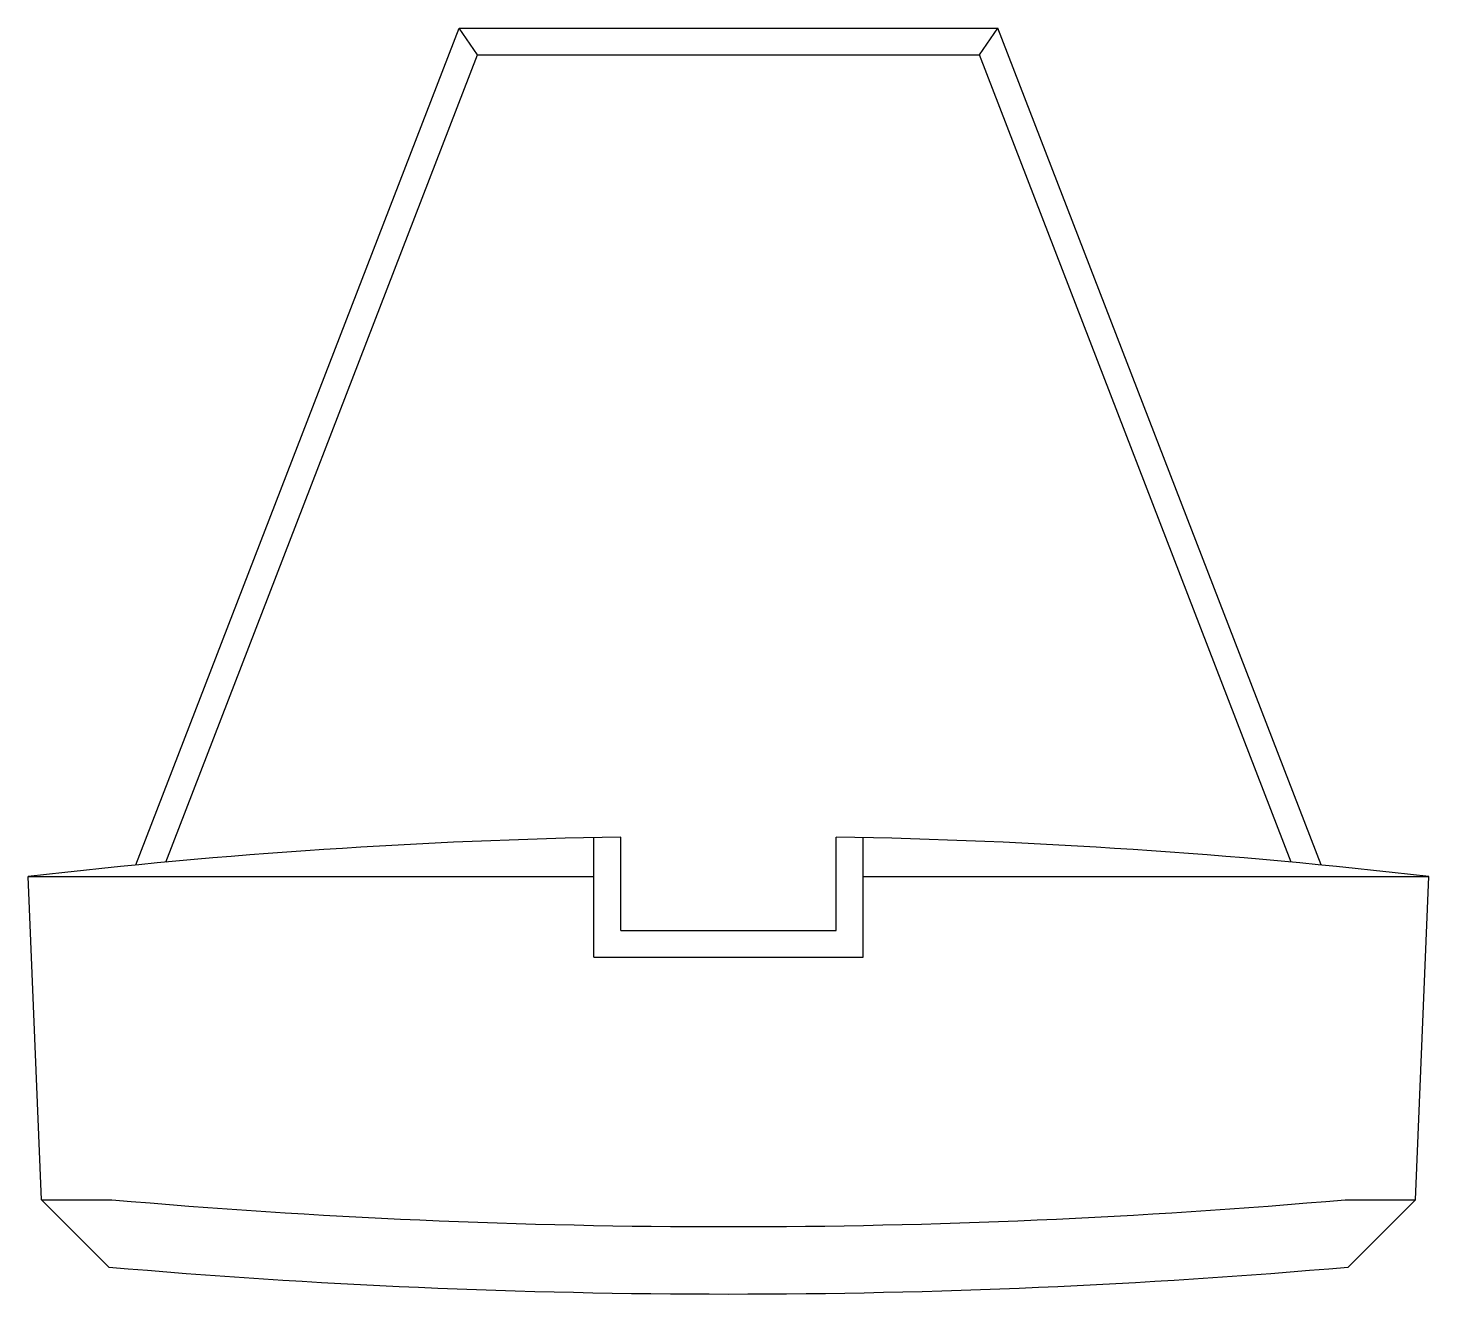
# Model space of a CAD drawing. Header units: centimetres. Extents: x 56177 to 99483, y 493 to 15482.
# Drawn here: x 60126.5 to 60178.5, y 1127.3 to 1174.6 of the extents above; entities that cross this region are included whole.
import ezdxf

# ---------------------------------------------------------------- set-up
doc = ezdxf.new("R2010")
doc.units = ezdxf.units.CM
doc.header["$MEASUREMENT"] = 0
doc.layers.add('010_BLOQUES', color=250, linetype='Continuous')

# ---------------------------------------------------------------- blocks, each defined once
blk = doc.blocks.new('A$C3344545E')
at = {"layer": '010_BLOQUES'}
for p, q in [((0.72629, -1.49237), (0.84629, -1.18164)), ((0.84629, -1.18164), (1.04629, -1.18164)), ((0.85315, -1.19164), (0.84629, -1.18164)), ((1.03943, -1.19164), (1.04629, -1.18164)), ((1.16629, -1.49237), (1.04629, -1.18164)), ((0.73742, -1.49131), (0.85315, -1.19164)), ((0.85315, -1.19164), (1.03943, -1.19164)), ((1.15516, -1.49131), (1.03943, -1.19164)), ((0.90629, -1.51664), (0.90629, -1.48199)), ((0.98629, -1.51664), (0.98629, -1.48199)), ((0.89629, -1.52664), (0.89629, -1.48219)), ((0.99629, -1.52664), (0.99629, -1.48219)), ((0.69129, -1.61664), (0.68629, -1.49664)), ((0.68629, -1.49664), (0.89629, -1.49664)), ((0.99629, -1.49664), (1.20629, -1.49664)), ((1.20129, -1.61664), (1.20629, -1.49664)), ((0.90629, -1.51664), (0.98629, -1.51664)), ((0.89629, -1.52664), (0.99629, -1.52664)), ((0.71629, -1.64164), (0.69129, -1.61664)), ((0.69129, -1.61664), (0.71738, -1.61664)), ((1.1752, -1.61664), (1.20129, -1.61664)), ((1.17629, -1.64164), (1.20129, -1.61664))]:
    blk.add_line(p, q, dxfattribs=at)
for centre, radius, start, end in [((0.94629, -3.74247), 2.26083, 91.01376, 96.60373), ((0.94629, -3.74247), 2.26083, 83.39627, 88.98624), ((0.94629, 0.99836), 2.625, 264.99723, 275.00277), ((0.94629, 0.99836), 2.65, 265.02089, 274.97911)]:
    blk.add_arc(centre, radius, start, end, dxfattribs=at)

msp = doc.modelspace()

# ---------------------------------------------------------------- block references
at = {"xscale": 100, "yscale": 100, "zscale": 100}
msp.add_blockref('A$C3344545E', (60057.867, 1292.761), dxfattribs=at)

doc.saveas('drawing.dxf')
